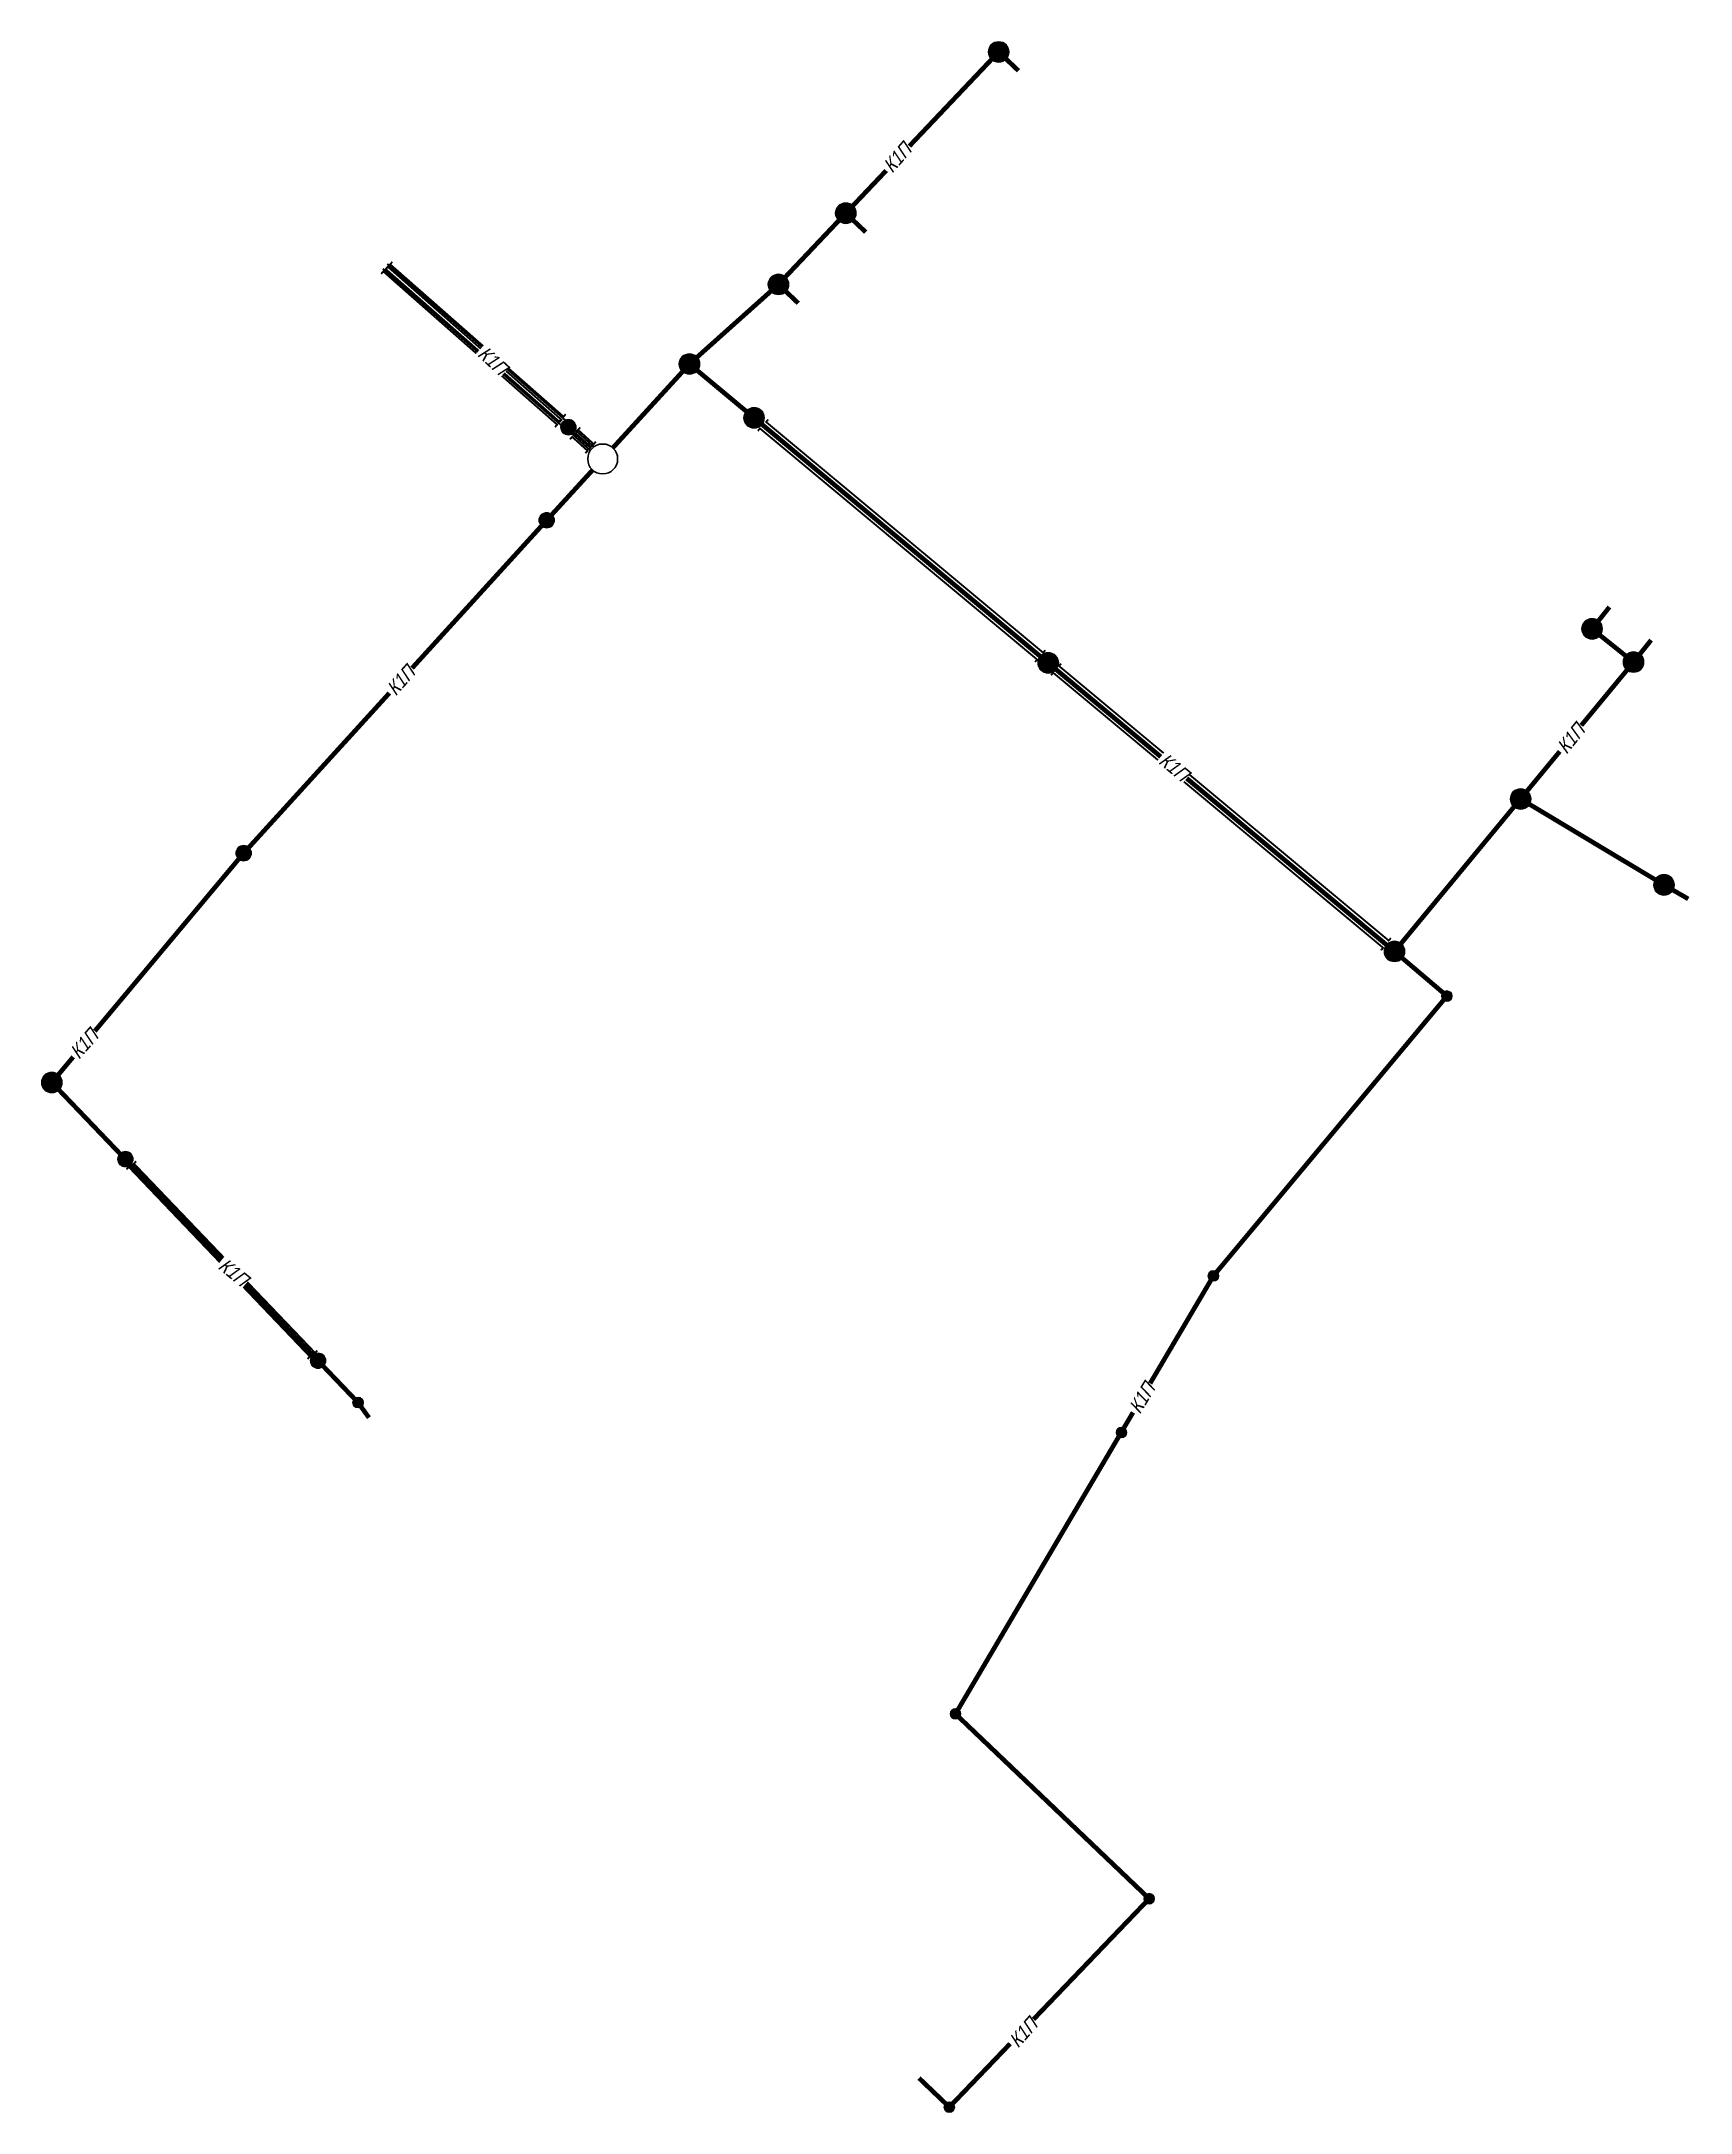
# Model space of a CAD drawing. Header units: metres. Extents: x 10702 to 10879, y -5472 to -5250.
import ezdxf

# ---------------------------------------------------------------- set-up
doc = ezdxf.new("R2010")
doc.units = ezdxf.units.M
doc.header["$MEASUREMENT"] = 0
doc.set_wipeout_variables(frame=1)
doc.linetypes.add('CONTINUA', pattern=[0])
doc.layers.add('МГТ_НВК_К1_СЕТЬ', color=34, linetype='Continuous', lineweight=60)
doc.layers.add('МГТ_НВК_К1_СЕТЬ_ФУТЛЯРЫ', color=22, linetype='CONTINUA', lineweight=50)
doc.styles.get("Standard").update_dxf_attribs({"font": 'arial.ttf'})
doc.linetypes.add('К1', pattern='A,15,-0.65,["K1",Standard,S=1,R=0,X=0,Y=-1.25],-4', length=19.65)

# ---------------------------------------------------------------- blocks, each defined once
blk = doc.blocks.new('смотр_1.5м')
at = {"layer": 'МГТ_НВК_К1_СЕТЬ'}
h = blk.add_hatch(color=256, dxfattribs=at)
edge = h.paths.add_edge_path()
edge.add_arc((0, 0), 0.84, 0, 360)
edge = h.paths.add_edge_path(flags=17)
edge.add_arc((0, 0), 0.75, 0, 360)
at = {"layer": 'МГТ_НВК_К1_СЕТЬ', "true_color": 0xffffff}
h = blk.add_hatch(color=7, dxfattribs=at)
h.dxf.hatch_style = 1
edge = h.paths.add_edge_path()
edge.add_arc((0, 0), 0.75, 0, 360)
at = {"layer": 'МГТ_НВК_К1_СЕТЬ'}
h = blk.add_hatch(color=256, dxfattribs=at)
edge = h.paths.add_edge_path()
edge.add_arc((-0.4, 0), 0.3, 0, 360)
at = {"layer": 'МГТ_НВК_К1_СЕТЬ', "linetype": 'Continuous', "lineweight": 5}
for centre, radius in [((0, 0), 0.84), ((0, 0), 0.75), ((-0.4, 0), 0.3)]:
    blk.add_circle(centre, radius, dxfattribs=at)
blk = doc.blocks.new('смотр_1м')
at = {"layer": 'МГТ_НВК_К1_СЕТЬ'}
h = blk.add_hatch(color=256, dxfattribs=at)
edge = h.paths.add_edge_path()
edge.add_arc((0, 0), 0.58, 0, 360)
edge = h.paths.add_edge_path(flags=17)
edge.add_arc((0, 0), 0.5, 0, 360)
at = {"layer": 'МГТ_НВК_К1_СЕТЬ', "true_color": 0xffffff}
h = blk.add_hatch(color=7, dxfattribs=at)
h.dxf.hatch_style = 1
edge = h.paths.add_edge_path()
edge.add_arc((0, 0), 0.5, 0, 360)
at = {"layer": 'МГТ_НВК_К1_СЕТЬ'}
h = blk.add_hatch(color=256, dxfattribs=at)
edge = h.paths.add_edge_path()
edge.add_arc((-0.15, 0), 0.3, 0, 360)
at = {"layer": 'МГТ_НВК_К1_СЕТЬ', "linetype": 'Continuous', "lineweight": 5}
for centre, radius in [((0, 0), 0.58), ((0, 0), 0.5), ((-0.15, 0), 0.3)]:
    blk.add_circle(centre, radius, dxfattribs=at)
blk = doc.blocks.new('*U3')
at = {"linetype": 'Continuous', "lineweight": 30}
blk.add_wipeout([(10627.417, -5524.465), (10627.432, -5524.445), (10627.443, -5524.431), (10627.464, -5524.406), (10627.479, -5524.39), (10627.488, -5524.382), (10627.497, -5524.373), (10627.514, -5524.359), (10627.533, -5524.344), (10627.564, -5524.323), (10627.628, -5524.289), (10627.655, -5524.277), (10627.728, -5524.256), (10627.811, -5524.246), (10627.866, -5524.247), (10627.968, -5524.265), (10628.069, -5524.306), (10628.153, -5524.362), (10628.22, -5524.43), (10628.276, -5524.515), (10628.307, -5524.588), (10628.324, -5524.657), (10628.332, -5524.755), (10628.325, -5524.831), (10628.313, -5524.887), (10628.292, -5524.945), (10628.244, -5525.031), (10628.193, -5525.094), (10628.133, -5525.147), (10628.087, -5525.177), (10628.043, -5525.201), (10627.989, -5525.222), (10627.934, -5525.237), (10627.892, -5525.244), (10627.855, -5525.247), (10627.83, -5525.248), (10627.797, -5525.246), (10627.761, -5525.243), (10627.727, -5525.237), (10627.696, -5525.229), (10627.667, -5525.22), (10627.645, -5525.212), (10627.614, -5525.198), (10627.591, -5525.186), (10627.566, -5525.172), (10627.535, -5525.15), (10627.519, -5525.138), (10627.5, -5525.122), (10627.479, -5525.103), (10627.447, -5525.068), (10627.404, -5525.008), (10627.376, -5524.955), (10627.367, -5524.934), (10627.361, -5524.918), (10627.357, -5524.906), (10627.35, -5524.885), (10627.346, -5524.87), (10627.341, -5524.849), (10627.336, -5524.824), (10627.334, -5524.81), (10627.333, -5524.801), (10627.332, -5524.793), (10627.332, -5524.791), (10627.332, -5524.785), (10627.331, -5524.777), (10627.33, -5524.754), (10627.331, -5524.726), (10627.331, -5524.706), (10627.335, -5524.678), (10627.342, -5524.638), (10627.353, -5524.597)], dxfattribs=at)
at = {"layer": 'МГТ_НВК_К1_СЕТЬ', "linetype": 'Continuous', "lineweight": 30}
blk.add_circle((10627.831, -5524.747), 0.501, dxfattribs=at)

msp = doc.modelspace()

# ---------------------------------------------------------------- linework, layer by layer
at = {"layer": 'МГТ_НВК_К1_СЕТЬ', "lineweight": 60, "const_width": 0.5, "elevation": 0}
msp.add_lwpolyline([(10806.95, -5253.1), (10804.83, -5251.09), (10788.46, -5268.36), (10781.24, -5275.98)], dxfattribs=at)
at = {"layer": 'МГТ_НВК_К1_СЕТЬ', "lineweight": 60, "ltscale": 2}
for points, const_width in [([(10790.59, -5270.38), (10788.46, -5268.36)], 0.5), ([(10758.52, -5291.53), (10758.52, -5291.53), (10738.89, -5274.3)], 0.2), ([(10759, -5291.02), (10759, -5291.02), (10739.36, -5273.79)], 0.2), ([(10758.9, -5291.75), (10762.28, -5294.84)], 0.2), ([(10759.26, -5291.34), (10762.64, -5294.44)], 0.2), ([(10876.08, -5340.27), (10860.73, -5331.07)], 0.5), ([(10878.68, -5341.77), (10876.08, -5340.27)], 0.5), ([(10703.44, -5361.42), (10736.23, -5395.69)], 0.5), ([(10737.4, -5397.31), (10736.23, -5395.69)], 0.5), ([(10820.62, -5448.49), (10800.21, -5429.02)], 0.5), ([(10820.95, -5448.81), (10800.21, -5429.02)], 0.5), ([(10799.55, -5471.12), (10799.55, -5471.12), (10820.95, -5448.81)], 0.5), ([(10796.3, -5468.01), (10799.55, -5471.12)], 0.5)]:
    msp.add_lwpolyline(points, dxfattribs=dict(at, const_width=const_width))
at = {"layer": 'МГТ_НВК_К1_СЕТЬ', "lineweight": 60, "const_width": 0.5}
for points in [[(10772.47, -5283.83), (10781.25, -5275.98)], [(10771.05, -5285.24), (10771.05, -5285.24), (10756.43, -5301.23), (10723.98, -5336.87), (10703.44, -5361.42)], [(10772.49, -5285.14), (10846.45, -5346.76)], [(10800.21, -5429.02), (10827.83, -5382.13), (10827.83, -5382.13), (10852.83, -5352.17)]]:
    msp.add_lwpolyline(points, dxfattribs=at)
at = {"layer": 'МГТ_НВК_К1_СЕТЬ', "lineweight": 60, "ltscale": 2, "const_width": 0.5}
for points, elevation in [([(10783.37, -5277.99), (10781.25, -5275.98)], 0), ([(10870.24, -5310.52), (10868.38, -5312.86)], 0), ([(10868.38, -5312.86), (10872.82, -5316.42)], 0.09), ([(10872.82, -5316.42), (10874.7, -5314.06)], 0.07), ([(10872.82, -5316.42), (10847.86, -5346.62)], 0.07)]:
    msp.add_lwpolyline(points, dxfattribs=dict(at, elevation=elevation))
at = {"layer": 'МГТ_НВК_К1_СЕТЬ', "ltscale": 0.3, "const_width": 0.5}
msp.add_lwpolyline([(10852.84, -5352.17), (10847.98, -5348.04)], dxfattribs=at)
at = {"layer": 'МГТ_НВК_К1_СЕТЬ_ФУТЛЯРЫ', "color": 7, "linetype": 'CONTINUA', "lineweight": 30, "const_width": 0.2}
for points in [[(10757.32, -5291.26), (10757.55, -5290.99), (10738.93, -5274.59), (10738.7, -5274.86)], [(10758, -5290.39), (10757.77, -5290.65), (10739.2, -5274.34), (10739.43, -5274.08)], [(10757.79, -5290.75), (10758.02, -5290.48), (10739.41, -5274.08), (10739.18, -5274.35)], [(10758.47, -5289.87), (10758.24, -5290.14), (10739.67, -5273.83), (10739.9, -5273.57)], [(10809.82, -5315.14), (10809.6, -5315.41), (10779.93, -5290.71), (10780.15, -5290.44)], [(10760.58, -5294.05), (10760.81, -5293.79), (10759.16, -5292.3), (10758.93, -5292.57)], [(10760.94, -5293.65), (10761.17, -5293.38), (10759.53, -5291.9), (10759.3, -5292.17)], [(10761.33, -5293.2), (10761.1, -5293.47), (10759.46, -5291.99), (10759.7, -5291.73)], [(10761.7, -5292.81), (10761.47, -5293.08), (10759.79, -5291.55), (10760.02, -5291.29)], [(10808.73, -5316.41), (10808.95, -5316.14), (10779.27, -5291.4), (10779.04, -5291.67)], [(10730.82, -5391.02), (10731.07, -5390.77), (10711.69, -5370.48), (10711.44, -5370.73)], [(10731.88, -5390.12), (10731.62, -5390.36), (10712.22, -5370.1), (10712.48, -5369.86)]]:
    msp.add_lwpolyline(points, dxfattribs=at)
at = {"layer": 'МГТ_НВК_К1_СЕТЬ_ФУТЛЯРЫ', "color": 7, "linetype": 'CONTINUA', "lineweight": 30, "const_width": 0.2, "elevation": 0.03}
for points in [[(10846.83, -5345.96), (10846.6, -5346.23), (10811.3, -5316.84), (10811.52, -5316.57)], [(10845.77, -5347.27), (10846, -5347), (10810.67, -5317.55), (10810.44, -5317.82)]]:
    msp.add_lwpolyline(points, dxfattribs=at)

# ---------------------------------------------------------------- block references
at = {"layer": 'МГТ_НВК_К1_СЕТЬ', "linetype": 'К1', "lineweight": 60, "ltscale": 2, "xscale": 1.333333333333333, "yscale": 1.333333333333333, "zscale": 1.333333333333333}
for p in [(10804.83, -5251.09, 0), (10788.46, -5268.36, 0), (10781.25, -5275.98), (10771.72, -5284.5), (10778.64, -5290.26), (10868.38, -5312.86, 0), (10810.14, -5316.5, 0.03), (10872.82, -5316.41, 0.07), (10860.73, -5331.07), (10876.08, -5340.27), (10847.22, -5347.39, 0.07), (10703.44, -5361.42)]:
    msp.add_blockref('смотр_1.5м', p, dxfattribs=at)
at = {"layer": 'МГТ_НВК_К1_СЕТЬ', "linetype": 'К1', "lineweight": 60, "ltscale": 2}
for name, p in [('смотр_1.5м', (10758.76, -5291.27)), ('смотр_1.5м', (10756.43, -5301.23)), ('смотр_1.5м', (10723.98, -5336.87)), ('смотр_1м', (10852.83, -5352.17)), ('смотр_1.5м', (10711.32, -5369.63)), ('смотр_1м', (10827.83, -5382.13)), ('смотр_1.5м', (10731.95, -5391.21)), ('смотр_1м', (10736.23, -5395.69)), ('смотр_1м', (10817.99, -5398.89)), ('смотр_1м', (10800.21, -5429.02)), ('смотр_1м', (10820.95, -5448.81)), ('смотр_1м', (10799.55, -5471.12))]:
    msp.add_blockref(name, p, dxfattribs=at)

# ---------------------------------------------------------------- next in the draw order: block references
at = {"layer": 'МГТ_НВК_К1_СЕТЬ', "linetype": 'К1', "lineweight": 60, "ltscale": 2, "xscale": -3.200376444667762, "yscale": 3.200376444667762, "zscale": 3.200376444667762, "rotation": 251.8632263690515}
msp.add_blockref('*U3', (16977.42, -43121.77), dxfattribs=at)

# ---------------------------------------------------------------- next in the draw order: texts
at = {"layer": 'МГТ_НВК_К1_СЕТЬ', "ltscale": 0.15, "char_height": 1.5, "attachment_point": 1, "bg_fill": 3, "box_fill_scale": 1.1, "bg_fill_color": 256, "bg_fill_transparency": 0}
for insert, rotation in [((10792.3, -5263.16, 0), 48.5394), ((10749.94, -5282.46), 317.4377), ((10739.13, -5319.13), 48.5394), ((10864.47, -5325.42, 0.07), 51.0343), ((10822.81, -5326.03), 320.6405), ((10705.21, -5358.03), 48.5394), ((10722.09, -5380.1), 320.6405), ((10818.67, -5396.24), 58.8632), ((10805.78, -5463.88), 48.1096)]:
    msp.add_mtext_dynamic_manual_height_columns('{\\Q15;\\W0.85;К1П}', width=3.3103, gutter_width=5, heights=[0], dxfattribs=dict(at, insert=insert, rotation=rotation))

doc.saveas('drawing.dxf')
